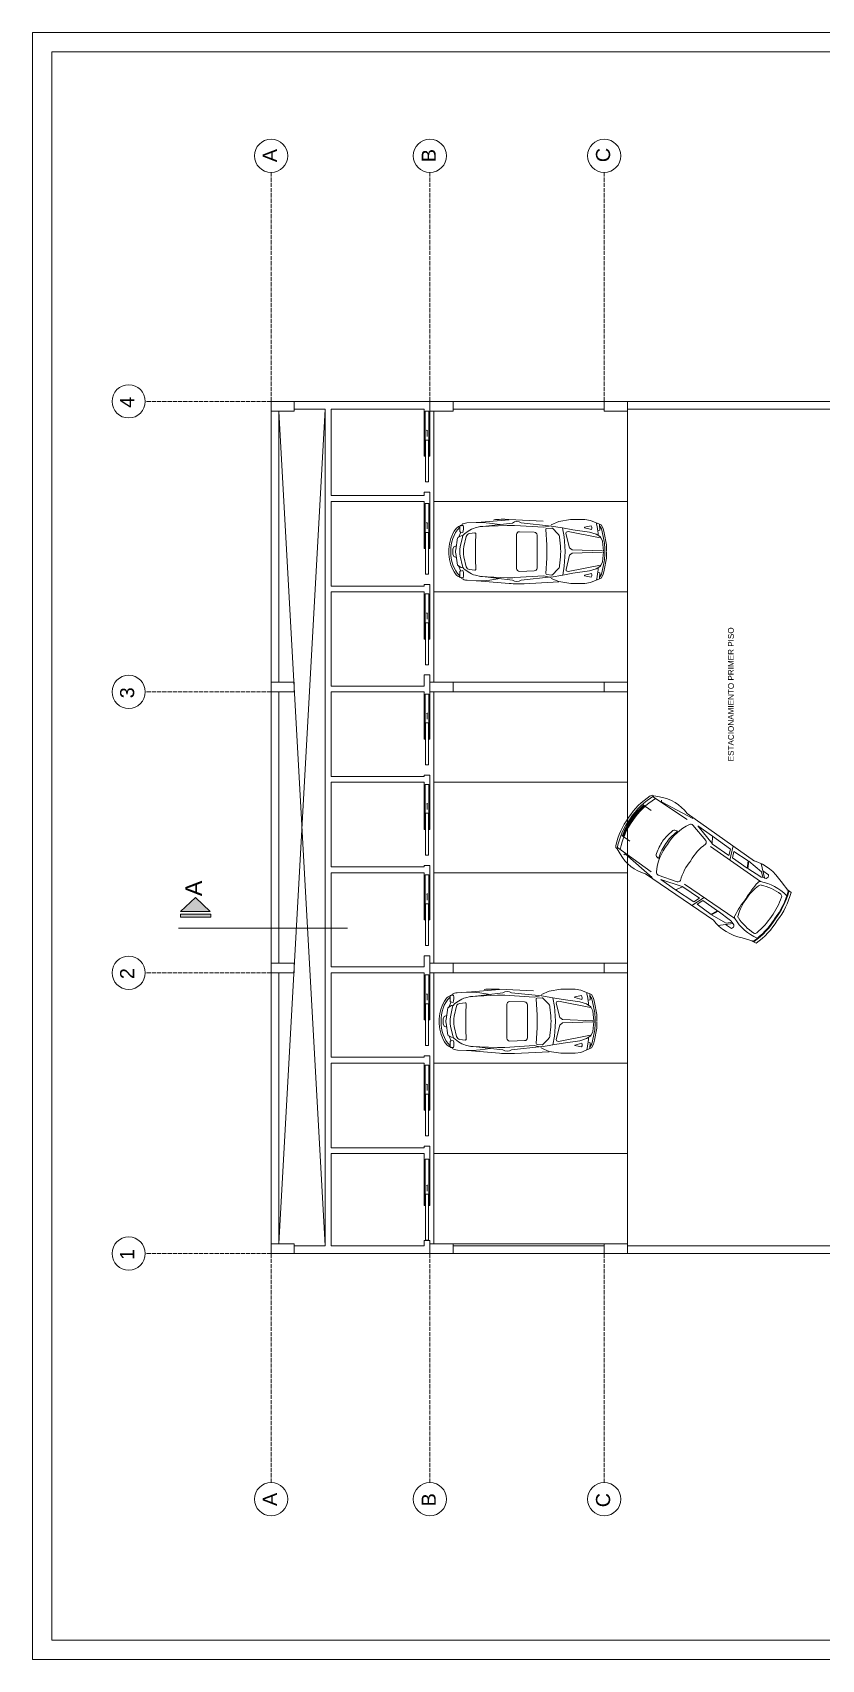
# Model space of a CAD drawing. Header units: metres. Extents: x -2 to 3328848, y -2 to 2725060.
# Drawn here: x 1662729.4 to 1662933.1, y 1362275.2 to 1362695.2 of the extents above; entities that cross this region are included whole.
import ezdxf
from ezdxf.enums import TextEntityAlignment as Align

# ---------------------------------------------------------------- set-up
doc = ezdxf.new("R2010")
doc.units = ezdxf.units.M
doc.linetypes.add('ACAD_ISO02W100', pattern=[15, 12, -3])
doc.linetypes.add('DOT', pattern=[0.25, 0, -0.25])
doc.layers.get('0').update_dxf_attribs({"color": 253, "lineweight": 0})
for name, color, linetype, lineweight in [('AUTOS', 253, 'Continuous', 0), ('COLUMNA', 253, 'Continuous', 0), ('L.COLUMNA', 253, 'Continuous', 0), ('letra', 253, 'DOT', 0), ('NOFIJO', 253, 'Continuous', 0)]:
    doc.layers.add(name, color=color, linetype=linetype, lineweight=lineweight)
doc.layers.add('CAJETIN', color=7, linetype='Continuous', lineweight=0, true_color=0x000000)
doc.styles.get("Standard").update_dxf_attribs({"font": 'arial.ttf'})

# ---------------------------------------------------------------- blocks, each defined once
blk = doc.blocks.new('D')
at = {"layer": 'COLUMNA', "ltscale": 0.2}
h = blk.add_hatch(color=256, dxfattribs=at)
h.set_gradient(color1=(0, 0, 26), color2=(0, 0, 0), rotation=30, one_color=1)
h.paths.add_polyline_path([(3167.8, 1572.454), (3167.418, 1572.818), (3167.036, 1572.454)])
h.paths.add_polyline_path([(3167.036, 1572.393), (3167.036, 1572.315), (3167.813, 1572.315), (3167.813, 1572.393)])
for p, q in [((3167.418, 1572.818), (3167.036, 1572.454)), ((3167.418, 1572.818), (3167.8, 1572.454)), ((3167.036, 1572.454), (3167.8, 1572.454))]:
    blk.add_line(p, q, dxfattribs=at)
blk.add_lwpolyline([(3167.036, 1572.393), (3167.813, 1572.393), (3167.813, 1572.315), (3167.036, 1572.315)], close=True, dxfattribs=at)
blk = doc.blocks.new('AUTO2')
for p, q in [((-127.8, 58.6), (-104.6, 65.8)), ((-78.4, 61), (-77.3, 62.8)), ((-77.3, 62.8), (-63.7, 62.8)), ((-74.2, 53.3), (-53.1, 72.4)), ((-63.2, 59.9), (-31.1, 63)), ((-39.7, 69.2), (118.8, 70.8)), ((-31.1, 63), (-37.4, 50.2)), ((-29.9, 62.8), (-36.2, 50.2)), ((3.4, 62), (-29.9, 62.8)), ((0, 43.7), (10.4, 69.8)), ((11.2, 61.7), (53.7, 62.8)), ((53.7, 62.8), (45.8, 50.2)), ((53.7, 62.8), (45.8, 50.2)), ((46.5, 50.4), (88.5, 62.8)), ((88.5, 62.8), (53.7, 62.8)), ((104.3, 69.1), (172.7, 61.2)), ((172.7, 61.2), (174.1, 64)), ((180.8, 66.8), (191.2, 62.4)), ((-132.7, 59.4), (-123, 60.2)), ((-123.4, 59), (-123, 60.2)), ((-74.2, 53.3), (-75.1, 53.5)), ((-69, 51.3), (-74.2, 53.3)), ((-72.2, 43.3), (45.9, 44)), ((-71.6, 52.3), (-63.2, 59.9)), ((-37.4, 50.2), (-67.3, 50.9)), ((-36.2, 50.2), (-1.5, 49.9)), ((-1.5, 49.9), (3.4, 62)), ((6.6, 50.2), (11.2, 61.7)), ((45.1, 50.2), (6.6, 50.2)), ((59.8, 48.2), (97.2, 58.6)), ((112.2, 61.2), (192.1, 59.6)), ((116.7, 31.9), (118.5, 31.5)), ((179.1, 35.9), (198.2, 35.9)), ((-132.7, -59.4), (-123, -60.2)), ((-127.8, -58.6), (-104.6, -65.8)), ((-123.4, -59), (-123, -60.2)), ((-78.4, -61), (-77.3, -62.8)), ((-74.2, -53.3), (-75.1, -53.5)), ((-69, -51.3), (-74.2, -53.3)), ((-74.2, -53.3), (-53.1, -72.4)), ((-72.2, -43.3), (45.9, -44)), ((-71.6, -52.3), (-63.2, -59.9)), ((-37.4, -50.2), (-67.3, -50.9)), ((-63.2, -59.9), (-31.1, -63)), ((-31.1, -63), (-37.4, -50.2)), ((-36.2, -50.2), (-1.5, -49.9)), ((-29.9, -62.8), (-36.2, -50.2)), ((3.4, -62), (-29.9, -62.8)), ((-1.5, -49.9), (3.4, -62)), ((0, -43.7), (10.4, -69.8)), ((45.1, -50.2), (6.6, -50.2)), ((6.6, -50.2), (11.2, -61.7)), ((11.2, -61.7), (53.7, -62.8)), ((53.7, -62.8), (45.8, -50.2)), ((53.7, -62.8), (45.8, -50.2)), ((46.5, -50.4), (88.5, -62.8)), ((59.8, -48.2), (97.2, -58.6)), ((104.3, -69.1), (172.7, -61.2)), ((112.2, -61.2), (192.1, -59.6)), ((116.7, -31.9), (118.5, -31.5)), ((172.7, -61.2), (174.1, -64)), ((179.1, -35.9), (198.2, -35.9)), ((180.8, -66.8), (191.2, -62.4)), ((-77.3, -62.8), (-63.7, -62.8)), ((-39.7, -69.2), (118.8, -70.8)), ((88.5, -62.8), (53.7, -62.8))]:
    blk.add_line(p, q)
for centre, radius, start, end in [((-67.6, -18), 91.6, 72.2512, 113.8005), ((144.9, -6.8), 81.9, 63.9926, 108.5641), ((19.6, 6.6), 161.2, 160.8788, 182.3487), ((19.8, 6.7), 156.5, 160.6548, 182.4711), ((20, 6.8), 155.4, 160.5045, 182.52), ((-110.7, -43), 94.6, 65.9882, 100.9502), ((36.6, 0.2), 164.5, 165.3405, 180.0701), ((-117.7, 40.6), 5, 91.2225, 165.3405), ((-115.5, -64.3), 109.9, 69.3659, 91.2225), ((-74.1, 58.4), 5, 149.0196, 258.6974), ((-78.5, 33.9), 5, 10.4685, 69.3659), ((-159.5, 5.1), 90.9, 356.8153, 19.0874), ((-73.9, 38.6), 5, 7.8306, 69.5766), ((-67.1, 55.9), 5, 248.2117, 268.6419), ((-252.2, 14.1), 184.9, 355.6144, 7.8306), ((45.1, 55.2), 5, 270, 286.494), ((45.1, 55.2), 5, 270, 286.494), ((61.1, 43.4), 5, 105.4124, 189.9846), ((-41.5, 8.9), 103.3, 355.0744, 19.0309), ((98.6, 53.8), 5, 26.2533, 105.4124), ((18.6, 6.8), 97.7, 356.0183, 30.2068), ((116.4, 30.7), 1.25, 78.2052, 189.6489), ((117.2, 25.4), 6.25, 6.6032, 78.2052), ((68.4, 5.8), 128.8, 357.4394, 24.7299), ((68.3, 5.7), 135.1, 357.5722, 24.8033), ((190.6, 56.2), 6.25, 18.6795, 84.7134), ((68.5, -0.3), 129.8, 0.1492, 16.2299), ((68.5, -0.5), 131.1, 0.2128, 16.1364), ((68.5, -0.6), 132.4, 0.2752, 16.0448), ((68.4, 4.8), 138.9, 358.0244, 22.613), ((68.5, -0.8), 133.6, 0.3364, 15.955), ((19.8, -6.7), 156.5, 177.5289, 199.3452), ((20, -6.8), 155.4, 177.48, 199.4955), ((36.6, -0.2), 164.5, 179.9299, 194.6595), ((-252.2, -14.1), 184.9, 352.1694, 4.3856), ((18.6, -6.8), 97.7, 329.7932, 3.9817), ((18.8, 0.1), 101.1, 359.9358, 17.4796), ((18.8, -0.1), 101.1, 342.5204, 0.0642), ((18.7, -3.5), 108.8, 1.8168, 15.7771), ((18.7, 3.5), 108.8, 344.2229, 358.1832), ((68.4, -5.8), 128.8, 335.2701, 2.5606), ((68.5, 0.6), 132.4, 343.9552, 359.7248), ((68.4, -4.8), 138.9, 337.387, 1.9756), ((68.5, 0.8), 133.6, 344.045, 359.6636), ((19.6, -6.6), 161.2, 177.6513, 199.1212), ((-159.5, -5.1), 90.9, 340.9126, 3.1847), ((-41.5, -8.9), 103.3, 340.9691, 4.9256), ((116.4, -30.7), 1.25, 170.3511, 281.7948), ((117.2, -25.4), 6.25, 281.7948, 353.3968), ((68.3, -5.7), 135.1, 335.1967, 2.4278), ((68.5, 0.3), 129.8, 343.7701, 359.8508), ((68.5, 0.5), 131.1, 343.8636, 359.7872), ((-110.7, 43), 94.6, 259.0498, 294.0118), ((-117.7, -40.6), 5, 194.6595, 268.7775), ((-115.5, 64.3), 109.9, 268.7775, 290.6341), ((-74.1, -58.4), 5, 101.3026, 210.9804), ((-78.5, -33.9), 5, 290.6341, 349.5315), ((-73.9, -38.6), 5, 290.4234, 352.1694), ((-67.1, -55.9), 5, 91.3581, 111.7883), ((45.1, -55.2), 5, 73.506, 90), ((45.1, -55.2), 5, 73.506, 90), ((61.1, -43.4), 5, 170.0154, 254.5876), ((98.6, -53.8), 5, 254.5876, 333.7467), ((190.6, -56.2), 6.25, 275.2866, 341.3205), ((-67.6, 18), 91.6, 246.1995, 287.7488), ((144.9, 6.8), 81.9, 251.4359, 296.0074)]:
    blk.add_arc(centre, radius, start, end)
blk = doc.blocks.new('*U96')
for points in [[(-594, 0), (0, 0), (0, 420), (-594, 420)], [(-589, 5), (-5, 5), (-5, 415), (-589, 415)]]:
    blk.add_lwpolyline(points, close=True)
at = {"lineweight": 30, "flags": 104}
blk.add_attdef('NOMBRE_PROYECTO', text='', height=5, dxfattribs=at).set_placement((-165, 63.27), align=Align.TOP_LEFT)
for tag, p in [('PROMOTOR', (-133.74, 41.5)), ('SITUACION', (-133.74, 34.5)), ('AUTOR', (-133.74, 27.5)), ('1/X', (-133.74, 20.5)), ('XX/XX/XXXX', (-80.02, 20.5)), ('V.X', (-25.12, 20.5)), ('NOMBRE_PLANO', (-133.74, 13.5)), ('X', (-25.12, 13.48))]:
    blk.add_attdef(tag, text='', height=3.5).set_placement(p, align=Align.MIDDLE_LEFT)

msp = doc.modelspace()

# ---------------------------------------------------------------- linework, layer by layer
at = {"ltscale": 0.02}
for p, q in [((1662791.022, 1362379.935), (1662791.022, 1362599.935)), ((1662793.022, 1362382.435), (1662805.022, 1362597.935)), ((1662797.022, 1362597.935), (1662805.022, 1362597.935)), ((1662805.022, 1362381.935), (1662805.022, 1362597.935)), ((1662806.522, 1362597.935), (1662830.522, 1362597.935)), ((1662806.522, 1362575.602), (1662806.522, 1362597.935)), ((1662820.922, 1362599.935), (1662947.972, 1362599.935)), ((1662830.522, 1362585.752), (1662830.522, 1362597.935)), ((1662832.022, 1362585.752), (1662832.022, 1362597.935)), ((1662838.022, 1362597.935), (1662877.022, 1362597.935)), ((1662883.022, 1362597.935), (1662943.022, 1362597.935)), ((1662805.022, 1362381.935), (1662793.022, 1362597.435)), ((1662793.022, 1362597.435), (1662793.022, 1362527.435)), ((1662830.774, 1362596.921), (1662830.774, 1362597.386)), ((1662830.774, 1362597.386), (1662831.732, 1362597.386)), ((1662830.774, 1362596.435), (1662830.774, 1362596.921)), ((1662830.774, 1362596.435), (1662830.774, 1362585.752)), ((1662831.732, 1362596.435), (1662831.732, 1362597.386)), ((1662831.732, 1362596.435), (1662831.732, 1362585.752)), ((1662833.022, 1362527.435), (1662833.022, 1362597.435)), ((1662883.022, 1362527.435), (1662883.022, 1362597.435)), ((1662831.294, 1362592.481), (1662831.155, 1362592.351)), ((1662831.294, 1362590.874), (1662831.294, 1362592.481)), ((1662831.429, 1362592.351), (1662831.294, 1362592.481)), ((1662830.522, 1362585.752), (1662830.774, 1362585.752)), ((1662831.732, 1362585.752), (1662832.022, 1362585.752)), ((1662831.634, 1362579.131), (1662830.883, 1362579.131)), ((1662806.522, 1362575.602), (1662830.522, 1362575.602)), ((1662806.522, 1362552.269), (1662806.522, 1362574.102)), ((1662830.522, 1362574.102), (1662806.522, 1362574.102)), ((1662830.522, 1362575.602), (1662830.522, 1362576.473)), ((1662832.022, 1362576.473), (1662830.522, 1362576.473)), ((1662830.522, 1362561.919), (1662830.522, 1362574.102)), ((1662830.774, 1362573.088), (1662830.774, 1362573.553)), ((1662830.774, 1362573.553), (1662831.732, 1362573.553)), ((1662830.774, 1362572.602), (1662830.774, 1362573.088)), ((1662830.774, 1362572.602), (1662830.774, 1362561.919)), ((1662831.732, 1362572.602), (1662831.732, 1362573.553)), ((1662831.732, 1362572.602), (1662831.732, 1362561.919)), ((1662832.022, 1362561.919), (1662832.022, 1362576.473)), ((1662833.022, 1362574.102), (1662883.022, 1362574.102)), ((1662831.294, 1362568.648), (1662831.155, 1362568.518)), ((1662831.294, 1362567.041), (1662831.294, 1362568.648)), ((1662831.429, 1362568.518), (1662831.294, 1362568.648)), ((1662830.522, 1362561.919), (1662830.774, 1362561.919)), ((1662831.732, 1362561.919), (1662832.022, 1362561.919)), ((1662806.522, 1362552.269), (1662830.522, 1362552.269)), ((1662830.522, 1362552.269), (1662830.522, 1362552.64)), ((1662832.022, 1362552.64), (1662830.522, 1362552.64)), ((1662831.634, 1362555.298), (1662830.883, 1362555.298)), ((1662832.022, 1362538.586), (1662832.022, 1362552.64)), ((1662806.522, 1362526.435), (1662806.522, 1362550.769)), ((1662830.522, 1362550.769), (1662806.522, 1362550.769)), ((1662830.522, 1362538.586), (1662830.522, 1362550.769)), ((1662830.774, 1362549.755), (1662830.774, 1362550.22)), ((1662830.774, 1362550.22), (1662831.732, 1362550.22)), ((1662830.774, 1362549.269), (1662830.774, 1362549.755)), ((1662830.774, 1362549.269), (1662830.774, 1362538.586)), ((1662831.732, 1362549.269), (1662831.732, 1362550.22)), ((1662831.732, 1362549.269), (1662831.732, 1362538.586)), ((1662833.022, 1362550.769), (1662883.022, 1362550.769)), ((1662831.294, 1362545.315), (1662831.155, 1362545.185)), ((1662831.294, 1362543.708), (1662831.294, 1362545.315)), ((1662831.429, 1362545.185), (1662831.294, 1362545.315)), ((1662830.522, 1362538.586), (1662830.774, 1362538.586)), ((1662831.732, 1362538.586), (1662832.022, 1362538.586)), ((1662831.634, 1362531.965), (1662830.883, 1362531.965)), ((1662806.522, 1362526.435), (1662830.522, 1362526.435)), ((1662830.522, 1362526.435), (1662830.522, 1362529.307)), ((1662832.022, 1362529.307), (1662830.522, 1362529.307)), ((1662832.022, 1362512.752), (1662832.022, 1362529.307)), ((1662793.022, 1362524.935), (1662793.022, 1362454.935)), ((1662806.522, 1362503.102), (1662806.522, 1362524.935)), ((1662830.522, 1362524.935), (1662806.522, 1362524.935)), ((1662830.522, 1362512.752), (1662830.522, 1362524.935)), ((1662830.522, 1362524.935), (1662830.522, 1362514.035)), ((1662830.774, 1362523.921), (1662830.774, 1362524.386)), ((1662830.774, 1362524.386), (1662831.732, 1362524.386)), ((1662830.774, 1362523.435), (1662830.774, 1362523.921)), ((1662830.774, 1362523.435), (1662830.774, 1362512.752)), ((1662831.732, 1362523.435), (1662831.732, 1362524.386)), ((1662831.732, 1362523.435), (1662831.732, 1362512.752)), ((1662883.022, 1362524.935), (1662832.022, 1362524.935)), ((1662833.022, 1362454.935), (1662833.022, 1362524.935)), ((1662883.022, 1362454.935), (1662883.022, 1362524.935)), ((1662831.294, 1362519.481), (1662831.155, 1362519.351)), ((1662831.294, 1362517.874), (1662831.294, 1362519.481)), ((1662831.429, 1362519.351), (1662831.294, 1362519.481)), ((1662830.522, 1362512.752), (1662830.774, 1362512.752)), ((1662831.732, 1362512.752), (1662832.022, 1362512.752)), ((1662831.634, 1362506.131), (1662830.883, 1362506.131)), ((1662830.522, 1362503.102), (1662806.522, 1362503.102)), ((1662806.522, 1362479.769), (1662806.522, 1362501.602)), ((1662830.522, 1362501.602), (1662806.522, 1362501.602)), ((1662830.522, 1362503.102), (1662830.522, 1362503.473)), ((1662832.022, 1362503.473), (1662830.522, 1362503.473)), ((1662830.522, 1362489.419), (1662830.522, 1362501.602)), ((1662830.522, 1362501.602), (1662830.522, 1362490.702)), ((1662830.774, 1362500.588), (1662830.774, 1362501.053)), ((1662830.774, 1362501.053), (1662831.732, 1362501.053)), ((1662831.732, 1362500.102), (1662831.732, 1362501.053)), ((1662832.022, 1362489.419), (1662832.022, 1362503.473)), ((1662833.022, 1362501.602), (1662883.022, 1362501.602)), ((1662830.774, 1362500.102), (1662830.774, 1362500.588)), ((1662830.774, 1362500.102), (1662830.774, 1362489.419)), ((1662831.732, 1362500.102), (1662831.732, 1362489.419)), ((1662831.294, 1362496.148), (1662831.155, 1362496.018)), ((1662831.294, 1362494.541), (1662831.294, 1362496.148)), ((1662831.429, 1362496.018), (1662831.294, 1362496.148)), ((1662791.022, 1362379.935), (1662791.022, 1362489.935)), ((1662830.522, 1362489.419), (1662830.774, 1362489.419)), ((1662831.732, 1362489.419), (1662832.022, 1362489.419)), ((1662830.522, 1362479.769), (1662830.522, 1362480.14)), ((1662832.022, 1362480.14), (1662830.522, 1362480.14)), ((1662831.634, 1362482.798), (1662830.883, 1362482.798)), ((1662832.022, 1362466.086), (1662832.022, 1362480.14)), ((1662806.522, 1362479.769), (1662830.522, 1362479.769)), ((1662806.522, 1362453.935), (1662806.522, 1362478.269)), ((1662830.522, 1362478.269), (1662806.522, 1362478.269)), ((1662830.522, 1362466.086), (1662830.522, 1362478.269)), ((1662830.522, 1362478.269), (1662830.522, 1362467.369)), ((1662830.774, 1362477.255), (1662830.774, 1362477.72)), ((1662830.774, 1362477.72), (1662831.732, 1362477.72)), ((1662830.774, 1362476.769), (1662830.774, 1362477.255)), ((1662830.774, 1362476.769), (1662830.774, 1362466.086)), ((1662831.732, 1362476.769), (1662831.732, 1362477.72)), ((1662831.732, 1362476.769), (1662831.732, 1362466.086)), ((1662833.022, 1362478.269), (1662883.022, 1362478.269)), ((1662831.294, 1362472.815), (1662831.155, 1362472.685)), ((1662831.294, 1362471.208), (1662831.294, 1362472.815)), ((1662831.429, 1362472.685), (1662831.294, 1362472.815)), ((1662830.522, 1362466.086), (1662830.774, 1362466.086)), ((1662831.732, 1362466.086), (1662832.022, 1362466.086)), ((1662831.634, 1362459.465), (1662830.883, 1362459.465)), ((1662830.522, 1362453.935), (1662830.522, 1362456.807)), ((1662832.022, 1362456.807), (1662830.522, 1362456.807)), ((1662832.022, 1362440.252), (1662832.022, 1362456.807)), ((1662838.022, 1362454.935), (1662883.022, 1362454.935)), ((1662793.022, 1362452.435), (1662793.022, 1362382.435)), ((1662830.522, 1362453.935), (1662806.522, 1362453.935)), ((1662830.522, 1362452.435), (1662806.522, 1362452.435)), ((1662806.522, 1362430.602), (1662806.522, 1362452.435)), ((1662830.522, 1362453.935), (1662819.022, 1362453.935)), ((1662830.522, 1362452.435), (1662819.022, 1362452.435)), ((1662830.522, 1362440.252), (1662830.522, 1362452.435)), ((1662830.522, 1362452.435), (1662830.522, 1362441.535)), ((1662830.774, 1362451.421), (1662830.774, 1362451.886)), ((1662830.774, 1362451.886), (1662831.732, 1362451.886)), ((1662830.774, 1362450.935), (1662830.774, 1362451.421)), ((1662830.774, 1362450.935), (1662830.774, 1362440.252)), ((1662831.732, 1362450.935), (1662831.732, 1362451.886)), ((1662831.732, 1362450.935), (1662831.732, 1362440.252)), ((1662883.022, 1362452.435), (1662832.022, 1362452.435)), ((1662833.022, 1362382.435), (1662833.022, 1362452.435)), ((1662883.022, 1362429.102), (1662883.022, 1362452.435)), ((1662883.022, 1362382.435), (1662883.022, 1362452.435)), ((1662831.294, 1362446.981), (1662831.155, 1362446.851)), ((1662831.294, 1362445.374), (1662831.294, 1362446.981)), ((1662831.429, 1362446.851), (1662831.294, 1362446.981)), ((1662830.522, 1362440.252), (1662830.774, 1362440.252)), ((1662831.732, 1362440.252), (1662832.022, 1362440.252)), ((1662830.522, 1362430.602), (1662806.522, 1362430.602)), ((1662830.522, 1362430.602), (1662830.522, 1362430.973)), ((1662832.022, 1362430.973), (1662830.522, 1362430.973)), ((1662831.634, 1362433.631), (1662830.883, 1362433.631)), ((1662832.022, 1362416.919), (1662832.022, 1362430.973)), ((1662806.522, 1362407.269), (1662806.522, 1362429.102)), ((1662830.522, 1362429.102), (1662806.522, 1362429.102)), ((1662830.522, 1362416.919), (1662830.522, 1362429.102)), ((1662830.522, 1362429.102), (1662830.522, 1362418.202)), ((1662830.774, 1362428.088), (1662830.774, 1362428.553)), ((1662830.774, 1362428.553), (1662831.732, 1362428.553)), ((1662830.774, 1362427.602), (1662830.774, 1362428.088)), ((1662830.774, 1362427.602), (1662830.774, 1362416.919)), ((1662831.732, 1362427.602), (1662831.732, 1362428.553)), ((1662831.732, 1362427.602), (1662831.732, 1362416.919)), ((1662838.022, 1362429.102), (1662833.022, 1362429.102)), ((1662883.022, 1362429.102), (1662833.022, 1362429.102)), ((1662838.022, 1362429.102), (1662883.022, 1362429.102)), ((1662831.294, 1362423.648), (1662831.155, 1362423.518)), ((1662831.294, 1362422.041), (1662831.294, 1362423.648)), ((1662831.429, 1362423.518), (1662831.294, 1362423.648)), ((1662830.522, 1362416.919), (1662830.774, 1362416.919)), ((1662831.732, 1362416.919), (1662832.022, 1362416.919)), ((1662831.634, 1362410.298), (1662830.883, 1362410.298)), ((1662806.522, 1362407.269), (1662830.522, 1362407.269)), ((1662806.522, 1362381.935), (1662806.522, 1362405.769)), ((1662806.522, 1362405.769), (1662830.522, 1362405.769)), ((1662830.522, 1362407.269), (1662830.522, 1362407.64)), ((1662830.522, 1362407.269), (1662830.522, 1362407.64)), ((1662832.022, 1362407.64), (1662830.522, 1362407.64)), ((1662830.522, 1362392.345), (1662830.522, 1362405.769)), ((1662832.022, 1362392.345), (1662832.022, 1362407.64)), ((1662833.022, 1362405.769), (1662883.022, 1362405.769)), ((1662830.774, 1362404.279), (1662831.732, 1362404.279)), ((1662830.774, 1362404.279), (1662830.774, 1362392.345)), ((1662831.732, 1362404.279), (1662831.732, 1362392.345)), ((1662831.294, 1362397.633), (1662831.155, 1362397.503)), ((1662831.294, 1362396.026), (1662831.294, 1362397.633)), ((1662831.429, 1362397.503), (1662831.294, 1362397.633)), ((1662830.522, 1362392.345), (1662830.774, 1362392.345)), ((1662831.732, 1362392.345), (1662832.022, 1362392.345)), ((1662805.022, 1362381.935), (1662797.022, 1362381.935)), ((1662819.522, 1362379.935), (1662805.022, 1362379.935)), ((1662830.522, 1362381.935), (1662806.522, 1362381.935)), ((1662830.522, 1362381.935), (1662830.522, 1362383.304)), ((1662830.522, 1362383.304), (1662832.022, 1362383.304)), ((1662832.022, 1362382.435), (1662832.022, 1362383.304)), ((1662838.022, 1362382.435), (1662883.022, 1362382.435)), ((1662877.022, 1362381.935), (1662838.022, 1362381.935)), ((1662943.022, 1362381.935), (1662883.022, 1362381.935))]:
    msp.add_line(p, q, dxfattribs=at)
msp.add_lwpolyline([(1663191.022, 1362379.935), (1663191.022, 1362599.935), (1662791.022, 1362599.935), (1662791.022, 1362379.935)], close=True)
for points in [[(1662831.634, 1362579.131), (1662831.634, 1362589.925), (1662830.883, 1362589.925), (1662830.883, 1362579.131)], [(1662831.634, 1362555.298), (1662831.634, 1362566.092), (1662830.883, 1362566.092), (1662830.883, 1362555.298)], [(1662831.634, 1362531.965), (1662831.634, 1362542.759), (1662830.883, 1362542.759), (1662830.883, 1362531.965)], [(1662831.634, 1362506.131), (1662831.634, 1362516.925), (1662830.883, 1362516.925), (1662830.883, 1362506.131)], [(1662831.634, 1362482.798), (1662831.634, 1362493.592), (1662830.883, 1362493.592), (1662830.883, 1362482.798)], [(1662831.634, 1362459.465), (1662831.634, 1362470.259), (1662830.883, 1362470.259), (1662830.883, 1362459.465)], [(1662831.634, 1362433.631), (1662831.634, 1362444.425), (1662830.883, 1362444.425), (1662830.883, 1362433.631)], [(1662831.634, 1362410.298), (1662831.634, 1362421.092), (1662830.883, 1362421.092), (1662830.883, 1362410.298)]]:
    msp.add_lwpolyline(points, dxfattribs=at)
msp.add_lwpolyline([(1662830.883, 1362395.235), (1662830.883, 1362383.437), (1662831.634, 1362383.437), (1662831.634, 1362395.235)], close=True, dxfattribs=at)
at = {"ltscale": 0.2}
for centre in [(1662791.022, 1362663.326), (1662832.022, 1362663.326), (1662877.022, 1362663.326), (1662754.268, 1362599.935), (1662754.268, 1362524.935), (1662754.268, 1362452.435), (1662754.268, 1362379.935), (1662791.022, 1362316.545), (1662832.022, 1362316.545), (1662877.022, 1362316.545)]:
    msp.add_circle(centre, 4.285, dxfattribs=at)
at = {"layer": 'AUTOS'}
for p, q in [((1662843.947, 1362568.672), (1662841.59, 1362568.543)), ((1662853.303, 1362568.537), (1662844.924, 1362567.526)), ((1662852.496, 1362569.397), (1662845.219, 1362568.797)), ((1662850.099, 1362568.129), (1662847.441, 1362568.515)), ((1662861.258, 1362569.02), (1662852.355, 1362569.461)), ((1662863.381, 1362567.721), (1662855.59, 1362568.553)), ((1662874.995, 1362568.502), (1662875.065, 1362568.207)), ((1662839.179, 1362564.678), (1662838.681, 1362561.627)), ((1662840.094, 1362565.236), (1662839.179, 1362564.678)), ((1662839.97, 1362566.174), (1662839.43, 1362564.831)), ((1662839.731, 1362567.731), (1662839.443, 1362567.609)), ((1662839.775, 1362566.298), (1662839.772, 1362567.732)), ((1662840.391, 1362564.869), (1662839.87, 1362562.345)), ((1662840.542, 1362566.066), (1662839.877, 1362566.177)), ((1662839.887, 1362567.854), (1662840.577, 1362567.9)), ((1662840.287, 1362567.966), (1662839.976, 1362567.835)), ((1662840.566, 1362565.326), (1662840.094, 1362565.236)), ((1662841.398, 1362565.048), (1662840.805, 1362562.482)), ((1662841.865, 1362566.392), (1662840.987, 1362565.777)), ((1662843.626, 1362565.965), (1662842.238, 1362565.801)), ((1662845.028, 1362567.605), (1662843.735, 1362567.262)), ((1662843.9, 1362565.709), (1662843.77, 1362563.232)), ((1662851.98, 1362567.917), (1662845.028, 1362567.605)), ((1662861.425, 1362567.437), (1662853.851, 1362567.901)), ((1662854.377, 1362556.792), (1662854.368, 1362565.538)), ((1662858.966, 1362566.161), (1662855.126, 1362566.276)), ((1662859.68, 1362565.427), (1662859.688, 1362556.913)), ((1662863.196, 1362567.842), (1662861.425, 1362567.437)), ((1662861.927, 1362566.881), (1662862.163, 1362562.882)), ((1662863.477, 1362567.242), (1662862.152, 1362567.14)), ((1662863.31, 1362567.76), (1662866.28, 1362567.263)), ((1662865.071, 1362565.759), (1662863.67, 1362567.17)), ((1662865.712, 1362562.57), (1662865.492, 1362564.863)), ((1662871.94, 1362567.314), (1662873.713, 1362566.844)), ((1662873.654, 1362567.821), (1662871.943, 1362567.457)), ((1662873.776, 1362567.488), (1662873.654, 1362567.821)), ((1662873.713, 1362566.844), (1662873.795, 1362567.214)), ((1662875.348, 1362566.6), (1662875.897, 1362566.722)), ((1662875.417, 1362565.883), (1662875.45, 1362565.403)), ((1662875.897, 1362566.722), (1662875.781, 1362568.123)), ((1662876.284, 1362567.018), (1662875.781, 1362567.868)), ((1662876.737, 1362565.021), (1662876.284, 1362567.018)), ((1662877.076, 1362563.366), (1662876.737, 1362565.021)), ((1662837.969, 1362561.783), (1662837.932, 1362561.151)), ((1662837.97, 1362560.514), (1662837.932, 1362561.146)), ((1662838.204, 1362562.384), (1662837.969, 1362561.783)), ((1662838.206, 1362559.914), (1662837.97, 1362560.514)), ((1662838.837, 1362562.654), (1662838.204, 1362562.384)), ((1662838.84, 1362559.645), (1662838.206, 1362559.914)), ((1662839.186, 1362557.622), (1662838.682, 1362560.672)), ((1662840.398, 1362557.433), (1662839.873, 1362559.956)), ((1662841.406, 1362557.257), (1662840.808, 1362559.821)), ((1662843.77, 1362563.232), (1662843.777, 1362561.171)), ((1662843.774, 1362559.077), (1662843.777, 1362561.138)), ((1662877.162, 1362561.835), (1662877.076, 1362563.366)), ((1662877.163, 1362560.537), (1662877.08, 1362559.006)), ((1662840.102, 1362557.066), (1662839.186, 1362557.622)), ((1662839.98, 1362556.127), (1662839.438, 1362557.469)), ((1662839.785, 1362556.003), (1662839.785, 1362554.57)), ((1662840.551, 1362556.237), (1662839.887, 1362556.124)), ((1662840.574, 1362556.976), (1662840.102, 1362557.066)), ((1662841.876, 1362555.913), (1662840.996, 1362556.527)), ((1662843.636, 1362556.344), (1662842.248, 1362556.505)), ((1662843.909, 1362556.601), (1662843.774, 1362559.077)), ((1662858.976, 1362556.178), (1662855.136, 1362556.056)), ((1662861.938, 1362555.464), (1662862.167, 1362559.463)), ((1662865.08, 1362556.592), (1662863.682, 1362555.178)), ((1662865.715, 1362559.783), (1662865.499, 1362557.489)), ((1662875.359, 1362555.768), (1662875.908, 1362555.647)), ((1662875.426, 1362556.486), (1662875.459, 1362556.965)), ((1662875.908, 1362555.647), (1662875.794, 1362554.246)), ((1662876.744, 1362557.35), (1662876.295, 1362555.353)), ((1662877.08, 1362559.006), (1662876.744, 1362557.35)), ((1662839.744, 1362554.57), (1662839.455, 1362554.691)), ((1662839.9, 1362554.447), (1662840.59, 1362554.403)), ((1662840.3, 1362554.336), (1662839.989, 1362554.467)), ((1662843.962, 1362553.638), (1662841.605, 1362553.761)), ((1662845.041, 1362554.706), (1662843.747, 1362555.046)), ((1662853.318, 1362553.791), (1662844.937, 1362554.785)), ((1662851.994, 1362554.408), (1662845.041, 1362554.706)), ((1662852.512, 1362552.929), (1662845.234, 1362553.515)), ((1662850.112, 1362554.192), (1662847.455, 1362553.801)), ((1662861.437, 1362554.907), (1662853.864, 1362554.428)), ((1662863.394, 1362554.627), (1662855.605, 1362553.779)), ((1662865.288, 1362553.331), (1662856.386, 1362552.873)), ((1662863.21, 1362554.505), (1662861.437, 1362554.907)), ((1662863.489, 1362555.106), (1662862.164, 1362555.205)), ((1662863.323, 1362554.587), (1662866.292, 1362555.09)), ((1662871.952, 1362555.048), (1662873.724, 1362555.521)), ((1662873.667, 1362554.544), (1662871.955, 1362554.905)), ((1662873.789, 1362554.877), (1662873.667, 1362554.544)), ((1662873.724, 1362555.521), (1662873.806, 1362555.151)), ((1662875.01, 1362553.865), (1662875.078, 1362554.161)), ((1662876.295, 1362555.353), (1662875.794, 1362554.501)), ((1662837.234, 1362446.456), (1662836.945, 1362446.334)), ((1662837.277, 1362445.023), (1662837.274, 1362446.456)), ((1662837.389, 1362446.579), (1662838.079, 1362446.625)), ((1662837.789, 1362446.691), (1662837.478, 1362446.559)), ((1662841.45, 1362447.396), (1662839.092, 1362447.268)), ((1662850.806, 1362447.262), (1662842.427, 1362446.251)), ((1662849.483, 1362446.642), (1662842.53, 1362446.33)), ((1662849.998, 1362448.122), (1662842.721, 1362447.521)), ((1662847.601, 1362446.854), (1662844.943, 1362447.24)), ((1662858.76, 1362447.745), (1662849.858, 1362448.186)), ((1662858.927, 1362446.162), (1662851.353, 1362446.626)), ((1662860.883, 1362446.446), (1662853.092, 1362447.278)), ((1662860.699, 1362446.567), (1662858.927, 1362446.162)), ((1662860.812, 1362446.485), (1662863.782, 1362445.988)), ((1662871.157, 1362446.545), (1662869.445, 1362446.182)), ((1662871.278, 1362446.213), (1662871.157, 1362446.545)), ((1662872.498, 1362447.227), (1662872.567, 1362446.932)), ((1662873.399, 1362445.447), (1662873.283, 1362446.848)), ((1662873.786, 1362445.742), (1662873.283, 1362446.593)), ((1662836.681, 1362443.403), (1662836.183, 1362440.351)), ((1662837.596, 1362443.961), (1662836.681, 1362443.403)), ((1662837.472, 1362444.899), (1662836.933, 1362443.556)), ((1662837.893, 1362443.594), (1662837.373, 1362441.07)), ((1662838.044, 1362444.791), (1662837.38, 1362444.902)), ((1662838.068, 1362444.051), (1662837.596, 1362443.961)), ((1662838.9, 1362443.773), (1662838.307, 1362441.207)), ((1662839.368, 1362445.117), (1662838.49, 1362444.502)), ((1662841.129, 1362444.69), (1662839.741, 1362444.526)), ((1662842.53, 1362446.33), (1662841.238, 1362445.987)), ((1662841.402, 1362444.433), (1662841.272, 1362441.956)), ((1662851.879, 1362435.517), (1662851.87, 1362444.263)), ((1662856.469, 1362444.886), (1662852.628, 1362445.001)), ((1662857.182, 1362444.152), (1662857.191, 1362435.638)), ((1662859.429, 1362445.606), (1662859.665, 1362441.607)), ((1662860.979, 1362445.967), (1662859.655, 1362445.865)), ((1662862.574, 1362444.484), (1662861.172, 1362445.895)), ((1662863.215, 1362441.295), (1662862.994, 1362443.588)), ((1662869.442, 1362446.039), (1662871.215, 1362445.569)), ((1662871.215, 1362445.569), (1662871.297, 1362445.939)), ((1662872.851, 1362445.325), (1662873.399, 1362445.447)), ((1662872.919, 1362444.608), (1662872.953, 1362444.128)), ((1662874.239, 1362443.746), (1662873.786, 1362445.742)), ((1662874.578, 1362442.091), (1662874.239, 1362443.746)), ((1662835.471, 1362440.508), (1662835.435, 1362439.876)), ((1662835.472, 1362439.239), (1662835.435, 1362439.871)), ((1662835.706, 1362441.109), (1662835.471, 1362440.508)), ((1662835.709, 1362438.639), (1662835.472, 1362439.239)), ((1662836.339, 1362441.379), (1662835.706, 1362441.109)), ((1662836.342, 1362438.37), (1662835.709, 1362438.639)), ((1662836.688, 1362436.347), (1662836.184, 1362439.397)), ((1662837.901, 1362436.158), (1662837.375, 1362438.681)), ((1662838.908, 1362435.982), (1662838.31, 1362438.546)), ((1662841.272, 1362441.956), (1662841.279, 1362439.895)), ((1662841.276, 1362437.802), (1662841.279, 1362439.863)), ((1662859.44, 1362434.189), (1662859.669, 1362438.188)), ((1662863.218, 1362438.508), (1662863.002, 1362436.214)), ((1662874.664, 1362440.56), (1662874.578, 1362442.091)), ((1662874.665, 1362439.262), (1662874.582, 1362437.731)), ((1662837.604, 1362435.791), (1662836.688, 1362436.347)), ((1662837.482, 1362434.852), (1662836.94, 1362436.194)), ((1662837.287, 1362434.728), (1662837.287, 1362433.294)), ((1662838.054, 1362434.962), (1662837.389, 1362434.849)), ((1662838.077, 1362435.701), (1662837.604, 1362435.791)), ((1662839.378, 1362434.638), (1662838.499, 1362435.252)), ((1662841.138, 1362435.069), (1662839.75, 1362435.23)), ((1662841.411, 1362435.326), (1662841.276, 1362437.802)), ((1662856.478, 1362434.903), (1662852.638, 1362434.781)), ((1662860.991, 1362433.831), (1662859.667, 1362433.93)), ((1662860.825, 1362433.312), (1662863.794, 1362433.815)), ((1662862.583, 1362435.317), (1662861.184, 1362433.903)), ((1662869.454, 1362433.773), (1662871.226, 1362434.246)), ((1662871.226, 1362434.246), (1662871.309, 1362433.876)), ((1662872.861, 1362434.493), (1662873.41, 1362434.372)), ((1662872.928, 1362435.211), (1662872.961, 1362435.69)), ((1662873.41, 1362434.372), (1662873.297, 1362432.971)), ((1662873.798, 1362434.077), (1662873.297, 1362433.226)), ((1662874.247, 1362436.075), (1662873.798, 1362434.077)), ((1662874.582, 1362437.731), (1662874.247, 1362436.075)), ((1662837.247, 1362433.295), (1662836.958, 1362433.416)), ((1662837.402, 1362433.172), (1662838.093, 1362433.128)), ((1662837.802, 1362433.061), (1662837.491, 1362433.192)), ((1662841.464, 1362432.363), (1662839.107, 1362432.486)), ((1662842.543, 1362433.431), (1662841.25, 1362433.771)), ((1662850.82, 1362432.516), (1662842.439, 1362433.51)), ((1662849.496, 1362433.133), (1662842.543, 1362433.431)), ((1662850.015, 1362431.654), (1662842.736, 1362432.24)), ((1662847.615, 1362432.917), (1662844.957, 1362432.526)), ((1662858.939, 1362433.632), (1662851.367, 1362433.152)), ((1662860.896, 1362433.352), (1662853.107, 1362432.504)), ((1662862.79, 1362432.056), (1662853.889, 1362431.598)), ((1662860.712, 1362433.23), (1662858.939, 1362433.632)), ((1662871.17, 1362433.269), (1662869.458, 1362433.63)), ((1662871.291, 1362433.602), (1662871.17, 1362433.269)), ((1662872.512, 1362432.59), (1662872.581, 1362432.886))]:
    msp.add_line(p, q, dxfattribs=at)
for points in [[(1662877.637, 1362561.284), (1662877.582, 1362562.943), (1662877.014, 1362566.042), (1662876.733, 1362567.105), (1662876.23, 1362568.081), (1662873.486, 1362569.225), (1662871.973, 1362569.434), (1662868.341, 1362569.429), (1662865.321, 1362568.957), (1662863.309, 1362568.101)], [(1662876.833, 1362561.244), (1662876.558, 1362563.87), (1662876.042, 1362564.937), (1662874.926, 1362565.651), (1662873.22, 1362566.206), (1662868.926, 1362566.812), (1662866.28, 1362567.263), (1662866.649, 1362564.979), (1662866.839, 1362562.583), (1662866.924, 1362561.177)], [(1662876.007, 1362564.739), (1662867.682, 1362566.36), (1662867.223, 1362566.187), (1662867.143, 1362565.847), (1662868.052, 1362562.148), (1662868.715, 1362561.604), (1662876.59, 1362561.332)], [(1662877.638, 1362561.089), (1662877.586, 1362559.429), (1662877.023, 1362556.33), (1662876.744, 1362555.266), (1662876.243, 1362554.289), (1662873.502, 1362553.14), (1662871.989, 1362552.928), (1662868.357, 1362552.928), (1662865.337, 1362553.395), (1662863.323, 1362554.246)], [(1662876.833, 1362561.128), (1662876.563, 1362558.5), (1662876.049, 1362557.432), (1662874.935, 1362556.717), (1662873.23, 1362556.158), (1662868.937, 1362555.547), (1662866.292, 1362555.09), (1662866.657, 1362557.375), (1662866.842, 1362559.771), (1662866.924, 1362561.177)], [(1662876.014, 1362557.631), (1662867.693, 1362555.996), (1662867.233, 1362556.168), (1662867.152, 1362556.508), (1662868.053, 1362560.209), (1662868.716, 1362560.754), (1662876.591, 1362561.038)], [(1662875.14, 1362440.009), (1662875.085, 1362441.668), (1662874.516, 1362444.767), (1662874.235, 1362445.83), (1662873.732, 1362446.806), (1662870.988, 1362447.95), (1662869.476, 1362448.159), (1662865.843, 1362448.154), (1662862.824, 1362447.681), (1662860.812, 1362446.826)], [(1662874.335, 1362439.969), (1662874.06, 1362442.595), (1662873.544, 1362443.662), (1662872.428, 1362444.376), (1662870.723, 1362444.931), (1662866.429, 1362445.537), (1662863.782, 1362445.988), (1662864.151, 1362443.704), (1662864.341, 1362441.308), (1662864.426, 1362439.902)], [(1662873.509, 1362443.463), (1662865.185, 1362445.085), (1662864.726, 1362444.912), (1662864.645, 1362444.571), (1662865.554, 1362440.873), (1662866.217, 1362440.329), (1662874.093, 1362440.057)], [(1662875.14, 1362439.814), (1662875.088, 1362438.154), (1662874.526, 1362435.055), (1662874.247, 1362433.991), (1662873.746, 1362433.014), (1662871.004, 1362431.865), (1662869.492, 1362431.653), (1662865.859, 1362431.653), (1662862.839, 1362432.12), (1662860.825, 1362432.971)], [(1662874.335, 1362439.852), (1662874.065, 1362437.225), (1662873.551, 1362436.157), (1662872.437, 1362435.442), (1662870.733, 1362434.883), (1662866.44, 1362434.272), (1662863.794, 1362433.815), (1662864.159, 1362436.1), (1662864.344, 1362438.496), (1662864.426, 1362439.902)], [(1662873.516, 1362436.356), (1662865.195, 1362434.721), (1662864.736, 1362434.893), (1662864.655, 1362435.233), (1662865.556, 1362438.934), (1662866.218, 1362439.479), (1662874.093, 1362439.763)]]:
    msp.add_lwpolyline(points, dxfattribs=at)
for centre, radius, start, end in [((1662841.73, 1362565.801), 2.745, 92.9306, 122.78303), ((1662844.906, 1362551.043), 17.654, 81.74537, 93.11317), ((1662850.902, 1362540.073), 29.424, 87.1678, 94.71773), ((1662854.458, 1362566.916), 1.99, 55.33603, 125.46379), ((1662860.741, 1362564.848), 14.712, 4.03187, 13.1964), ((1662846.706, 1362561.469), 9.767, 149.65529, 182.04353), ((1662845.579, 1362561.702), 8.181, 135.59352, 183.86789), ((1662841.905, 1362564.279), 4.204, 133.72935, 149.65529), ((1662840.015, 1362566.254), 1.471, 112.9116, 133.72935), ((1662839.895, 1362567.732), 0.123, 93.78255, 180.11298), ((1662839.897, 1362566.298), 0.123, 180.11298, 260.50526), ((1662841.832, 1362564.572), 1.471, 125.04293, 168.3436), ((1662837.168, 1362567.049), 3.514, 343.75946, 14.01689), ((1662842.353, 1362564.827), 0.981, 96.73697, 166.99033), ((1662845.244, 1362561.574), 5.885, 104.85791, 125.04293), ((1662843.655, 1362565.721), 0.245, 356.99794, 96.73697), ((1662852.77, 1362550.28), 17.654, 86.48926, 92.56385), ((1662855.104, 1362565.54), 0.736, 88.29286, 180.18852), ((1662858.944, 1362565.426), 0.736, 0.11408, 88.29286), ((1662862.171, 1362566.895), 0.245, 94.3979, 183.38736), ((1662863.496, 1362566.997), 0.245, 44.80833, 94.3979), ((1662864.028, 1362564.722), 1.471, 5.49162, 44.80833), ((1662871.958, 1362567.385), 0.0736, 102.00051, 255.15297), ((1662873.316, 1362567.32), 0.49, 347.57457, 20.13424), ((1662846.706, 1362560.846), 9.767, 178.06945, 210.45768), ((1662845.58, 1362560.611), 8.181, 176.24509, 224.51945), ((1662841.585, 1362561.152), 2.942, 170.72464, 189.38834), ((1662845.634, 1362561.156), 5.885, 168.3436, 191.76937), ((1662846.539, 1362561.157), 5.885, 166.99033, 193.12265), ((1662832.791, 1362561.144), 29.424, 356.72561, 3.38736), ((1662851.068, 1362561.162), 14.712, 354.62136, 5.49162), ((1662865.411, 1362561.174), 11.769, 356.89416, 3.21881), ((1662841.911, 1362558.026), 4.204, 210.45768, 226.38363), ((1662839.908, 1362556.003), 0.123, 99.60772, 180), ((1662841.839, 1362557.733), 1.471, 191.76937, 235.07004), ((1662837.18, 1362555.247), 3.514, 346.09608, 16.35351), ((1662842.361, 1362557.479), 0.981, 193.12265, 263.37601), ((1662845.245, 1362560.737), 5.885, 235.07004, 255.25506), ((1662843.664, 1362556.587), 0.245, 263.37601, 3.11504), ((1662855.112, 1362556.791), 0.736, 179.92446, 271.82012), ((1662858.953, 1362556.913), 0.736, 271.82012, 359.9989), ((1662864.035, 1362557.626), 1.471, 315.30465, 354.62136), ((1662860.748, 1362557.491), 14.712, 346.91658, 356.08111), ((1662840.025, 1362556.047), 1.471, 226.38363, 247.20138), ((1662839.908, 1362554.57), 0.123, 180, 266.33043), ((1662841.74, 1362556.503), 2.745, 237.32995, 267.18237), ((1662844.886, 1362571.268), 17.654, 266.99981, 278.3676), ((1662852.748, 1362572.046), 17.654, 267.54913, 273.62371), ((1662854.875, 1362582.258), 29.424, 265.39524, 272.94517), ((1662854.469, 1362555.414), 1.99, 234.64918, 304.77695), ((1662862.183, 1362555.45), 0.245, 176.72561, 265.71507), ((1662863.507, 1362555.35), 0.245, 265.71507, 315.30465), ((1662871.971, 1362554.977), 0.0736, 104.96001, 258.11246), ((1662873.328, 1362555.045), 0.49, 339.97873, 12.53841), ((1662837.397, 1362446.457), 0.123, 93.78255, 180.11298), ((1662839.233, 1362444.526), 2.745, 92.9306, 122.78303), ((1662834.67, 1362445.774), 3.514, 343.75946, 14.01689), ((1662842.408, 1362429.768), 17.654, 81.74537, 93.11317), ((1662848.404, 1362418.798), 29.424, 87.1678, 94.71773), ((1662850.272, 1362429.005), 17.654, 86.48926, 92.56385), ((1662851.96, 1362445.641), 1.99, 55.33603, 125.46379), ((1662858.244, 1362443.573), 14.712, 4.03187, 13.1964), ((1662844.208, 1362440.194), 9.767, 149.65529, 182.04353), ((1662843.081, 1362440.427), 8.181, 135.59352, 183.86789), ((1662839.407, 1362443.004), 4.204, 133.72935, 149.65529), ((1662837.518, 1362444.979), 1.471, 112.9116, 133.72935), ((1662837.4, 1362445.023), 0.123, 180.11298, 260.50526), ((1662839.334, 1362443.297), 1.471, 125.04293, 168.3436), ((1662839.856, 1362443.552), 0.981, 96.73697, 166.99033), ((1662842.747, 1362440.299), 5.885, 104.85791, 125.04293), ((1662841.157, 1362444.446), 0.245, 356.99794, 96.73697), ((1662852.606, 1362444.265), 0.736, 88.29286, 180.18852), ((1662856.447, 1362444.151), 0.736, 0.11408, 88.29286), ((1662859.674, 1362445.62), 0.245, 94.3979, 183.38736), ((1662860.998, 1362445.722), 0.245, 44.80833, 94.3979), ((1662861.53, 1362443.447), 1.471, 5.49162, 44.80833), ((1662869.461, 1362446.11), 0.0736, 102.00051, 255.15297), ((1662870.818, 1362446.045), 0.49, 347.57457, 20.13424), ((1662844.209, 1362439.571), 9.767, 178.06945, 210.45768), ((1662843.082, 1362439.336), 8.181, 176.24509, 224.51945), ((1662839.087, 1362439.877), 2.942, 170.72464, 189.38834), ((1662843.136, 1362439.881), 5.885, 168.3436, 191.76937), ((1662844.041, 1362439.882), 5.885, 166.99033, 193.12265), ((1662830.293, 1362439.869), 29.424, 356.72561, 3.38736), ((1662848.57, 1362439.887), 14.712, 354.62136, 5.49162), ((1662862.913, 1362439.899), 11.769, 356.89416, 3.21881), ((1662839.413, 1362436.751), 4.204, 210.45768, 226.38363), ((1662837.41, 1362434.728), 0.123, 99.60772, 180), ((1662839.341, 1362436.458), 1.471, 191.76937, 235.07004), ((1662834.682, 1362433.972), 3.514, 346.09608, 16.35351), ((1662839.863, 1362436.204), 0.981, 193.12265, 263.37601), ((1662842.747, 1362439.462), 5.885, 235.07004, 255.25506), ((1662841.166, 1362435.312), 0.245, 263.37601, 3.11504), ((1662852.615, 1362435.516), 0.736, 179.92446, 271.82012), ((1662856.455, 1362435.638), 0.736, 271.82012, 359.9989), ((1662859.685, 1362434.175), 0.245, 176.72561, 265.71507), ((1662861.01, 1362434.075), 0.245, 265.71507, 315.30465), ((1662861.537, 1362436.351), 1.471, 315.30465, 354.62136), ((1662870.83, 1362433.77), 0.49, 339.97873, 12.53841), ((1662858.251, 1362436.216), 14.712, 346.91658, 356.08111), ((1662837.528, 1362434.772), 1.471, 226.38363, 247.20138), ((1662837.41, 1362433.294), 0.123, 180, 266.33043), ((1662839.242, 1362435.228), 2.745, 237.32995, 267.18237), ((1662842.388, 1362449.993), 17.654, 266.99981, 278.3676), ((1662850.251, 1362450.771), 17.654, 267.54913, 273.62371), ((1662852.377, 1362460.983), 29.424, 265.39524, 272.94517), ((1662851.972, 1362434.139), 1.99, 234.64918, 304.77695), ((1662869.473, 1362433.702), 0.0736, 104.96001, 258.11246)]:
    msp.add_arc(centre, radius, start, end, dxfattribs=at)
at = {"layer": 'CAJETIN', "linetype": 'Continuous'}
for points in [[(1662729.448, 1362275.155), (1663323.448, 1362275.155), (1663323.448, 1362695.155), (1662729.448, 1362695.155)], [(1662734.448, 1362280.155), (1663318.448, 1362280.155), (1663318.448, 1362690.155), (1662734.448, 1362690.155)]]:
    msp.add_lwpolyline(points, close=True, dxfattribs=at)
at = {"layer": 'COLUMNA', "ltscale": 0.2}
msp.add_line((1662767.166, 1362463.935), (1662810.709, 1362463.935), dxfattribs=at)
at = {"layer": 'L.COLUMNA', "linetype": 'ACAD_ISO02W100', "ltscale": 0.09}
for p, q in [((1662791.022, 1362599.935), (1662791.022, 1362659.041)), ((1662832.022, 1362599.935), (1662832.022, 1362659.041)), ((1662877.022, 1362599.935), (1662877.022, 1362659.041)), ((1662791.022, 1362599.935), (1662758.553, 1362599.935)), ((1662791.022, 1362524.935), (1662758.553, 1362524.935)), ((1662791.022, 1362452.435), (1662758.553, 1362452.435)), ((1662791.022, 1362379.935), (1662758.553, 1362379.935)), ((1662791.022, 1362379.935), (1662791.022, 1362320.83)), ((1662832.022, 1362379.935), (1662832.022, 1362320.83)), ((1662877.022, 1362379.935), (1662877.022, 1362320.83))]:
    msp.add_line(p, q, dxfattribs=at)
at = {"layer": 'NOFIJO', "ltscale": 0.02}
msp.add_line((1662832.022, 1362527.435), (1662883.022, 1362527.435), dxfattribs=at)
for points in [[(1662797.022, 1362597.435), (1662797.022, 1362599.935), (1662791.022, 1362599.935), (1662791.022, 1362597.435)], [(1662838.022, 1362597.435), (1662838.022, 1362599.935), (1662832.022, 1362599.935), (1662832.022, 1362597.435)], [(1662883.022, 1362597.435), (1662883.022, 1362599.935), (1662877.022, 1362599.935), (1662877.022, 1362597.435)], [(1662797.022, 1362524.935), (1662797.022, 1362527.435), (1662791.022, 1362527.435), (1662791.022, 1362524.935)], [(1662838.022, 1362524.935), (1662838.022, 1362527.435), (1662832.022, 1362527.435), (1662832.022, 1362524.935)], [(1662883.022, 1362524.935), (1662883.022, 1362527.435), (1662877.022, 1362527.435), (1662877.022, 1362524.935)], [(1662797.022, 1362452.435), (1662797.022, 1362454.935), (1662791.022, 1362454.935), (1662791.022, 1362452.435)], [(1662838.022, 1362452.435), (1662838.022, 1362454.935), (1662832.022, 1362454.935), (1662832.022, 1362452.435)], [(1662883.022, 1362452.435), (1662883.022, 1362454.935), (1662877.022, 1362454.935), (1662877.022, 1362452.435)], [(1662797.022, 1362379.935), (1662797.022, 1362382.435), (1662791.022, 1362382.435), (1662791.022, 1362379.935)], [(1662838.022, 1362379.935), (1662838.022, 1362382.435), (1662832.022, 1362382.435), (1662832.022, 1362379.935)], [(1662883.022, 1362379.935), (1662883.022, 1362382.435), (1662877.022, 1362382.435), (1662877.022, 1362379.935)]]:
    msp.add_lwpolyline(points, close=True, dxfattribs=at)

# ---------------------------------------------------------------- block references
at = {"layer": 'AUTOS', "xscale": -0.1339123145818278, "yscale": 0.1339123145817211, "zscale": 0.1339123145805388, "rotation": 325.3009385543539}
msp.add_blockref('AUTO2', (1662906.123, 1362476.689), dxfattribs=at)
at = {"layer": 'CAJETIN'}
msp.add_blockref('*U96', (1663323.448, 1362275.155), dxfattribs=at)
at = {"layer": 'COLUMNA', "ltscale": 0.2, "xscale": 10, "yscale": 10, "zscale": 10}
msp.add_blockref('D', (1631097.316, 1346743.667), dxfattribs=at)

# ---------------------------------------------------------------- texts
at = {"linetype": 'Continuous', "insert": (1662908.969, 1362507.021), "char_height": 1.5, "attachment_point": 1, "rotation": 90}
msp.add_mtext_dynamic_manual_height_columns('ESTACIONAMIENTO PRIMER PISO ', width=45.32036, gutter_width=125, heights=[0], dxfattribs=at)
at = {"layer": 'COLUMNA', "ltscale": 0.2}
msp.add_text('A', height=4.315, rotation=90, dxfattribs=at).set_placement((1662773.192, 1362472.197))
at = {"layer": 'letra', "linetype": 'ACAD_ISO02W100', "ltscale": 0.009}
for s, p in [('A', (1662792.53, 1362661.694)), ('B', (1662833.53, 1362661.694)), ('C', (1662878.53, 1362661.694)), ('4', (1662755.683, 1362598.296)), ('3', (1662755.683, 1362523.296)), ('2', (1662755.683, 1362450.796)), ('1', (1662755.683, 1362378.296)), ('A', (1662792.53, 1362314.784)), ('B', (1662833.53, 1362314.682)), ('C', (1662878.53, 1362314.451))]:
    msp.add_text(s, height=3.64, rotation=90, dxfattribs=at).set_placement(p)

doc.saveas('drawing.dxf')
